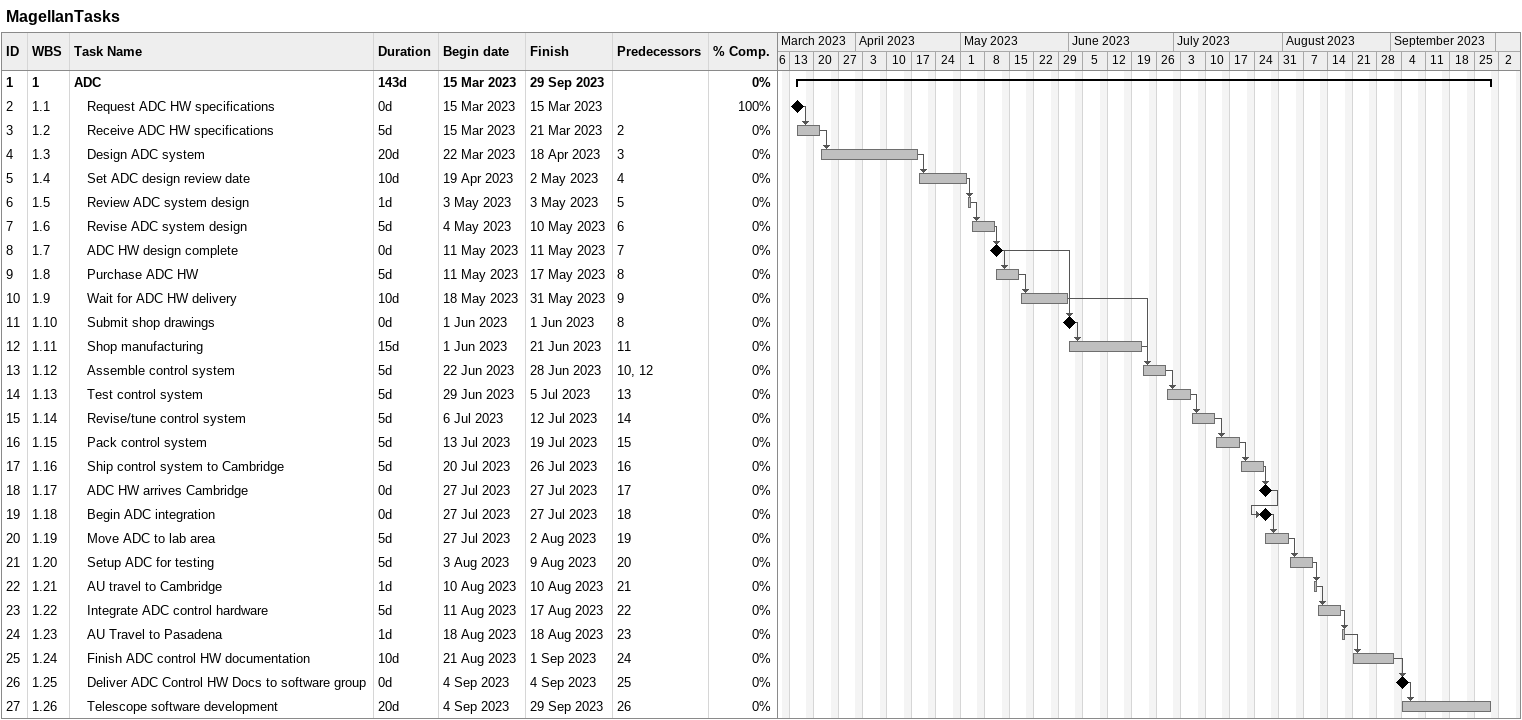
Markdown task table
MagellanTasks

| ID | WBS | Task | Duration | Start | Finish | Predecessors | % complete |
|---|---|---|---|---|---|---|---|
| 1 | 1 | **ADC** | 143d | 2023-03-15 | 2023-09-29 |  | 0 |
| 2 | 1.1 | Request ADC HW specifications | 0d | 2023-03-15 | 2023-03-15 |  | 100 |
| 3 | 1.2 | Receive ADC HW specifications | 5d | 2023-03-15 | 2023-03-21 | 2 | 0 |
| 4 | 1.3 | Design ADC system | 20d | 2023-03-22 | 2023-04-18 | 3 | 0 |
| 5 | 1.4 | Set ADC design review date | 10d | 2023-04-19 | 2023-05-02 | 4 | 0 |
| 6 | 1.5 | Review ADC system design | 1d | 2023-05-03 | 2023-05-03 | 5 | 0 |
| 7 | 1.6 | Revise ADC system design | 5d | 2023-05-04 | 2023-05-10 | 6 | 0 |
| 8 | 1.7 | ADC HW design complete | 0d | 2023-05-11 | 2023-05-11 | 7 | 0 |
| 9 | 1.8 | Purchase ADC HW | 5d | 2023-05-11 | 2023-05-17 | 8 | 0 |
| 10 | 1.9 | Wait for ADC HW delivery | 10d | 2023-05-18 | 2023-05-31 | 9 | 0 |
| 11 | 1.10 | Submit shop drawings | 0d | 2023-06-01 | 2023-06-01 | 8 | 0 |
| 12 | 1.11 | Shop manufacturing | 15d | 2023-06-01 | 2023-06-21 | 11 | 0 |
| 13 | 1.12 | Assemble control system | 5d | 2023-06-22 | 2023-06-28 | 10, 12 | 0 |
| 14 | 1.13 | Test control system | 5d | 2023-06-29 | 2023-07-05 | 13 | 0 |
| 15 | 1.14 | Revise/tune control system | 5d | 2023-07-06 | 2023-07-12 | 14 | 0 |
| 16 | 1.15 | Pack control system | 5d | 2023-07-13 | 2023-07-19 | 15 | 0 |
| 17 | 1.16 | Ship control system to Cambridge | 5d | 2023-07-20 | 2023-07-26 | 16 | 0 |
| 18 | 1.17 | ADC HW arrives Cambridge | 0d | 2023-07-27 | 2023-07-27 | 17 | 0 |
| 19 | 1.18 | Begin ADC integration | 0d | 2023-07-27 | 2023-07-27 | 18 | 0 |
| 20 | 1.19 | Move ADC to lab area | 5d | 2023-07-27 | 2023-08-02 | 19 | 0 |
| 21 | 1.20 | Setup ADC for testing | 5d | 2023-08-03 | 2023-08-09 | 20 | 0 |
| 22 | 1.21 | AU travel to Cambridge | 1d | 2023-08-10 | 2023-08-10 | 21 | 0 |
| 23 | 1.22 | Integrate ADC control hardware | 5d | 2023-08-11 | 2023-08-17 | 22 | 0 |
| 24 | 1.23 | AU Travel to Pasadena | 1d | 2023-08-18 | 2023-08-18 | 23 | 0 |
| 25 | 1.24 | Finish ADC control HW documentation | 10d | 2023-08-21 | 2023-09-01 | 24 | 0 |
| 26 | 1.25 | Deliver ADC Control HW Docs to software group | 0d | 2023-09-04 | 2023-09-04 | 25 | 0 |
| 27 | 1.26 | Telescope software development | 20d | 2023-09-04 | 2023-09-29 | 26 | 0 |
